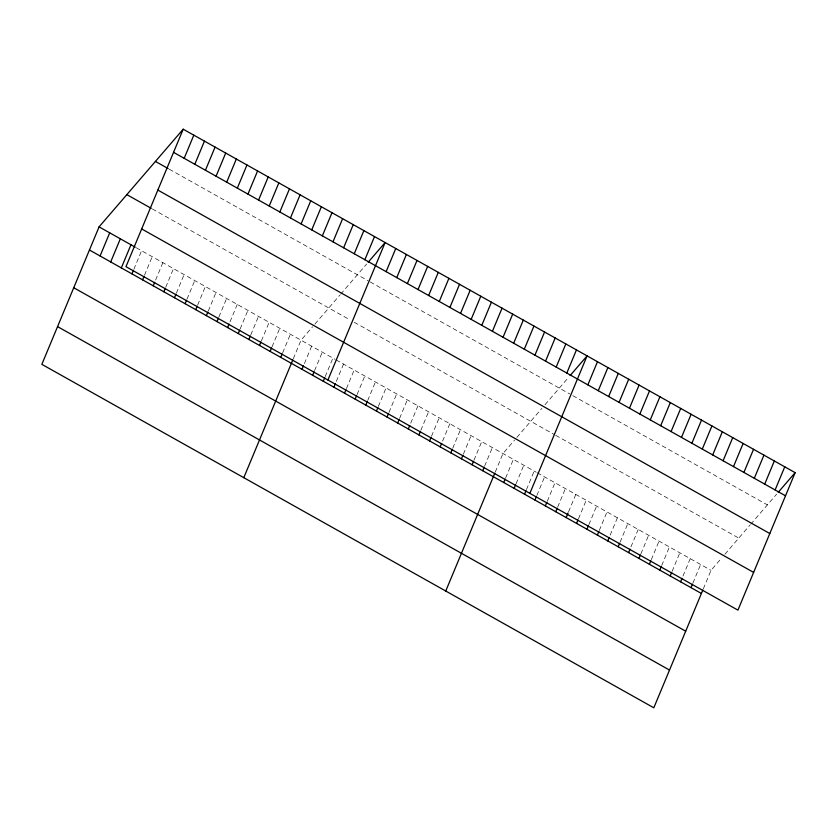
<?xml version="1.0" encoding="UTF-8"?>
<svg xmlns="http://www.w3.org/2000/svg" width="837" height="837" viewBox="0 0 837 837"><rect width="100%" height="100%" fill="white"/><g stroke="black" fill="none" stroke-linecap="round" stroke-linejoin="round"><path stroke-width="0.63" stroke-dasharray="4.18 3.14" d="M133.878 269.242L141.589 250.734M144.508 275.216L152.219 256.697M155.619 280.018L162.849 262.661M165.768 287.143L173.479 268.625M176.398 293.107L184.109 274.588M187.028 299.071L194.739 280.562M197.658 305.034L205.358 286.526M208.287 311.008L215.988 292.49M218.917 316.972L226.618 298.453M230.029 321.774L237.248 304.417M240.167 328.899L247.878 310.381M250.797 334.863L258.507 316.355M261.426 340.826L269.137 322.318M272.056 346.8L279.767 328.282M282.686 352.764L290.397 334.245M293.316 358.728L301.027 340.209L312.588 326.786M304.427 363.53L311.646 346.173M314.576 370.655L322.276 352.147M325.206 376.619L332.906 358.11M336.307 381.431L343.536 364.074M346.455 388.556L354.166 370.038M357.085 394.52L364.796 376.001M367.715 400.484L375.426 381.965M378.345 406.447L386.056 387.929M388.975 412.411L396.686 393.903M399.605 418.374L407.305 399.866M410.716 423.187L417.935 405.83M420.865 430.312L428.565 411.794M431.484 436.276L439.195 417.757M442.595 441.089L449.825 423.721M452.744 448.203L460.455 429.695M463.374 454.167L471.085 435.658M474.004 460.141L481.714 441.622M484.633 466.104L492.344 447.586M495.263 472.068L502.964 453.549L514.535 440.126M505.663 477.906L513.374 459.387M516.073 483.744L523.774 465.226M526.473 489.582L534.184 471.064M536.873 495.42L544.584 476.912M547.283 501.258L554.983 482.75M557.683 507.096L565.393 488.588M568.564 511.784L575.793 494.426M578.493 518.773L586.193 500.264M588.892 524.611L596.603 506.103M599.292 530.459L607.003 511.941M610.183 535.136L617.403 517.779M620.102 542.135L627.813 523.617M630.983 546.812L638.212 529.455M640.912 553.812L648.612 535.293M651.312 559.65L659.022 541.131M661.711 565.488L669.422 546.969M672.121 571.326L679.822 552.807M683.002 576.002L690.232 558.645M692.921 583.002L700.632 564.483M703.331 588.84L711.031 570.332L721.829 557.787M314.9 324.097L339.906 295.063M340.701 294.143L366.627 264.032M516.847 437.437L541.853 408.404M545.023 404.71L568.574 377.372M724.915 554.209L749.91 525.176M750.705 524.255L776.642 494.144M169.252 169.189L368.008 280.74M370.132 281.933L569.725 393.955M572.853 395.702L767.393 504.889M152.344 208.957L350.033 319.912M354.292 322.297L554.659 434.748M555.695 435.334L738.789 538.097M136.274 247.752L335.03 359.303M336.097 359.9L536.255 472.235M537.302 472.821L711.031 570.332"/><path stroke-width="1.26" d="M183.188 129.201L125.968 266.668L737.92 610.131L795.15 472.654L183.188 129.201L99.08 226.869L41.85 364.346L653.812 707.799L702.85 590.001M100.074 255.976L109.699 232.832M110.704 261.95L120.329 238.807M121.323 267.913L130.959 244.77M131.953 273.877L133.397 270.403M184.182 158.308L193.818 135.165M142.583 279.84L144.027 276.367M194.812 164.272L204.448 141.129M153.213 285.804L154.657 282.331M205.442 170.235L215.078 147.092M163.843 291.768L165.287 288.305M216.072 176.199L225.708 153.056M174.473 297.742L175.916 294.268M226.701 182.173L236.337 159.02M185.103 303.705L186.546 300.232M237.331 188.137L246.967 164.994M195.732 309.669L197.176 306.196M247.961 194.1L257.587 170.957M206.362 315.633L207.806 312.159M258.591 200.064L268.217 176.921M216.982 321.596L218.436 318.123M269.211 206.028L278.847 182.885M227.612 327.56L229.056 324.097M279.84 211.991L289.476 188.848M238.242 333.534L239.685 330.06M290.47 217.965L300.106 194.812M248.871 339.498L250.315 336.024M301.1 223.929L310.736 200.786M259.501 345.461L260.945 341.988M311.73 229.893L321.366 206.749M270.131 351.425L271.575 347.951M322.36 235.856L331.996 212.713M280.761 357.389L282.205 353.915M332.99 241.82L342.626 218.677M243.797 477.686L292.835 359.879M343.62 247.783L353.245 224.64M302.021 369.316L303.465 365.853M354.25 253.747L363.875 230.604M312.651 375.29L314.095 371.816M364.869 259.721L374.505 236.578M323.27 381.253L324.725 377.78M327.916 380.008L385.135 242.542L368.175 262.232M333.9 387.217L335.344 383.744M386.129 271.648L395.765 248.505M344.53 393.181L345.974 389.707M396.759 277.612L406.395 254.469M355.16 399.144L356.604 395.671M407.389 283.576L417.025 260.433M365.79 405.108L367.234 401.645M418.019 289.539L427.655 266.396M376.42 411.082L377.864 407.609M428.649 295.513L438.285 272.36M387.05 417.046L388.494 413.572M439.279 301.477L448.914 278.334M397.68 423.009L399.123 419.536M449.908 307.441L459.534 284.298M408.31 428.973L409.753 425.499M460.538 313.404L470.164 290.261M418.929 434.937L420.383 431.463M471.158 319.368L480.794 296.225M429.559 440.9L431.003 437.437M481.788 325.331L491.424 302.188M440.189 446.874L441.633 443.401M492.418 331.306L502.054 308.152M450.819 452.838L452.262 449.364M503.047 337.269L512.683 314.126M461.449 458.802L462.892 455.328M513.677 343.233L523.313 320.09M472.078 464.765L473.522 461.292M524.307 349.196L533.943 326.053M482.708 470.729L484.152 467.255M534.937 355.16L544.573 332.017M445.744 591.027L494.782 473.229M545.567 361.124L555.193 337.981M503.738 482.53L505.182 479.067M556.197 367.087L565.822 343.944M514.138 488.369L515.582 484.905M566.816 373.061L576.452 349.918M524.548 494.217L525.992 490.744M529.863 493.359L587.082 355.882L570.123 375.572M534.948 500.055L536.391 496.582M587.856 384.863L597.482 361.72M545.347 505.893L546.802 502.42M598.256 390.701L607.892 367.558M555.758 511.731L557.201 508.258M608.656 396.539L618.292 373.396M566.157 517.569L568.082 512.935M619.066 402.377L628.702 379.234M576.557 523.407L578.011 519.934M629.466 408.215L639.102 385.072M586.967 529.246L588.411 525.772M639.866 414.053L649.502 390.91M597.367 535.084L598.811 531.61M650.276 419.892L659.912 396.748M607.767 540.922L609.221 537.448M660.675 425.73L670.311 402.587M618.177 546.76L619.621 543.286M671.075 431.568L680.711 408.425M628.577 552.598L630.02 549.124M681.485 437.406L691.121 414.263M638.976 558.436L640.431 554.962M691.885 443.254L701.521 420.101M649.386 564.274L650.83 560.8M702.285 449.092L711.921 425.939M659.786 570.112L661.23 566.649M712.695 454.93L722.331 431.787M670.196 575.95L671.64 572.487M723.095 460.768L732.731 437.625M680.596 581.788L682.04 578.325M733.494 466.607L743.13 443.464M690.996 587.637L692.44 584.163M743.905 472.445L753.541 449.302M754.304 478.283L763.94 455.14M764.715 484.121L774.34 460.978M775.114 489.959L784.75 466.816M778.19 492.355L795.15 472.654M173.552 152.344L785.514 495.797M155.431 161.426L168.185 168.593M157.848 190.072L769.81 533.525M126.837 194.634L151.277 208.361M141.673 228.94L753.635 572.403M99.08 226.869L135.217 247.156M89.444 250.012L701.406 593.475M73.74 287.74L685.691 631.203M57.554 326.618L669.516 670.071"/></g></svg>
